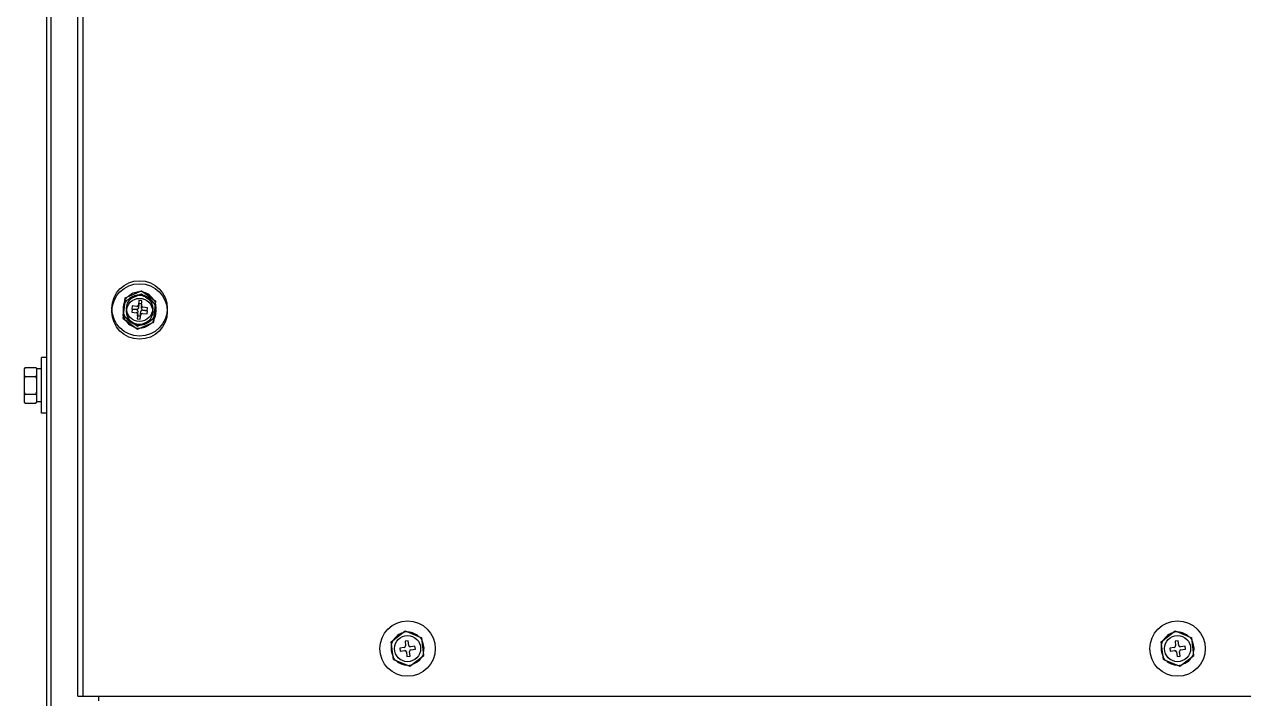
# Model space of a CAD drawing. Extents: x 59521 to 184406, y -1257 to 56672.
# Drawn here: x 88674.1 to 89069.9, y 14191.8 to 14410.8 of the extents above; entities that cross this region are included whole.
import ezdxf

# ---------------------------------------------------------------- set-up
doc = ezdxf.new("R2010")
doc.units = 0
doc.header["$MEASUREMENT"] = 0
doc.layers.get('0').update_dxf_attribs({"linetype": 'CONTINUOUS'})
for name, color, linetype in [('2401-01144-S-M6-16HWM_0', 7, 'CONTINUOUS'), ('4215-19371_3_0', 7, 'CONTINUOUS'), ('4215-19391_1_0', 7, 'CONTINUOUS')]:
    doc.layers.add(name, color=color, linetype=linetype)

# ---------------------------------------------------------------- blocks, each defined once
blk = doc.blocks.new('A$C5A9F4CD4')
at = {"layer": '2401-01144-S-M6-16HWM_0', "color": 87, "linetype": 'Continuous'}
for p, q in [((33.05, 517.43), (38.34, 519.74)), ((33.05, 516.43), (38.34, 518.74)), ((38.34, 519.74), (42.99, 516.31)), ((38.34, 518.74), (42.99, 515.31)), ((32.41, 511.69), (33.05, 517.43)), ((32.41, 510.69), (33.05, 516.43)), ((35.27, 514.78), (35.16, 513.78)), ((36.76, 514.61), (35.27, 514.78)), ((37.48, 516.54), (37.31, 515.05)), ((37.48, 515.54), (37.31, 514.05)), ((38.48, 516.43), (37.48, 516.54)), ((38.48, 515.43), (37.48, 515.54)), ((38.31, 514.94), (38.48, 516.43)), ((38.31, 513.94), (38.48, 515.43)), ((42.35, 510.57), (42.99, 516.31)), ((42.35, 509.57), (42.99, 515.31)), ((32.41, 511.69), (37.06, 508.26)), ((32.41, 510.69), (37.06, 507.26)), ((35.16, 513.78), (36.65, 513.61)), ((35.27, 513.78), (35.16, 512.78)), ((35.16, 512.78), (36.65, 512.61)), ((36.76, 513.61), (35.27, 513.78)), ((37.09, 513.06), (36.92, 511.57)), ((37.09, 512.06), (36.92, 510.57)), ((36.92, 511.57), (37.92, 511.46)), ((37.92, 511.46), (38.09, 512.95)), ((37.92, 510.46), (38.09, 511.95)), ((38.64, 513.39), (40.13, 513.22)), ((38.64, 512.39), (40.13, 512.22)), ((40.24, 514.22), (38.75, 514.39)), ((40.24, 513.22), (38.75, 513.39)), ((40.13, 513.22), (40.24, 514.22)), ((40.13, 512.22), (40.24, 513.22)), ((36.92, 510.57), (37.92, 510.46)), ((37.06, 508.26), (42.35, 510.57)), ((37.06, 507.26), (42.35, 509.57)), ((7.5, 498), (5.9, 498)), ((5.9, 480), (5.9, 498)), ((7.5, 498), (5.9, 498)), ((5.9, 480), (5.9, 498)), ((0.6, 494.77), (0.3, 494.47)), ((0.6, 494.77), (0.3, 494.47)), ((0.3, 483.53), (0.3, 494.47)), ((0.3, 483.53), (0.3, 494.47)), ((0.6, 494.77), (4, 494.77)), ((0.6, 494.77), (4, 494.77)), ((0.6, 491.89), (4, 491.89)), ((0.6, 491.89), (4, 491.89)), ((4.3, 494.47), (4, 494.77)), ((4.3, 494.47), (4, 494.77)), ((4.3, 483.53), (4.3, 494.47)), ((4.3, 483.53), (4.3, 494.47)), ((5.9, 494.35), (4.3, 494.35)), ((5.9, 494.35), (4.3, 494.35)), ((0.6, 483.23), (0.3, 483.53)), ((0.6, 483.23), (0.3, 483.53)), ((0.6, 486.11), (4, 486.11)), ((0.6, 486.11), (4, 486.11)), ((0.6, 483.23), (4, 483.23)), ((0.6, 483.23), (4, 483.23)), ((4.3, 483.53), (4, 483.23)), ((4.3, 483.53), (4, 483.23)), ((5.9, 483.65), (4.3, 483.65)), ((5.9, 483.65), (4.3, 483.65)), ((7.5, 480), (5.9, 480)), ((7.5, 480), (5.9, 480)), ((119.38, 405.74), (123.97, 409.23)), ((119.38, 405.74), (123.97, 409.23)), ((123.97, 409.23), (129.3, 406.99)), ((123.97, 409.23), (129.3, 406.99)), ((369.38, 405.74), (373.97, 409.23)), ((369.38, 405.74), (373.97, 409.23)), ((373.97, 409.23), (379.3, 406.99)), ((373.97, 409.23), (379.3, 406.99)), ((120.1, 400.01), (119.38, 405.74)), ((120.1, 400.01), (119.38, 405.74)), ((123.65, 403.87), (122.16, 403.68)), ((123.65, 403.87), (122.16, 403.68)), ((124.88, 406.04), (123.89, 405.92)), ((124.88, 406.04), (123.89, 405.92)), ((123.89, 405.92), (124.08, 404.43)), ((123.89, 405.92), (124.08, 404.43)), ((125.07, 404.55), (124.88, 406.04)), ((125.07, 404.55), (124.88, 406.04)), ((127.12, 404.31), (125.63, 404.12)), ((127.12, 404.31), (125.63, 404.12)), ((127.24, 403.32), (127.12, 404.31)), ((127.24, 403.32), (127.12, 404.31)), ((130.02, 401.26), (129.3, 406.99)), ((130.02, 401.26), (129.3, 406.99)), ((370.1, 400.01), (369.38, 405.74)), ((370.1, 400.01), (369.38, 405.74)), ((373.65, 403.87), (372.16, 403.68)), ((373.65, 403.87), (372.16, 403.68)), ((374.88, 406.04), (373.89, 405.92)), ((374.88, 406.04), (373.89, 405.92)), ((373.89, 405.92), (374.08, 404.43)), ((373.89, 405.92), (374.08, 404.43)), ((375.07, 404.55), (374.88, 406.04)), ((375.07, 404.55), (374.88, 406.04)), ((377.12, 404.31), (375.63, 404.12)), ((377.12, 404.31), (375.63, 404.12)), ((377.24, 403.32), (377.12, 404.31)), ((377.24, 403.32), (377.12, 404.31)), ((380.02, 401.26), (379.3, 406.99)), ((380.02, 401.26), (379.3, 406.99)), ((120.1, 400.01), (125.43, 397.77)), ((120.1, 400.01), (125.43, 397.77)), ((122.16, 403.68), (122.28, 402.69)), ((122.16, 403.68), (122.28, 402.69)), ((122.28, 402.69), (123.77, 402.88)), ((122.28, 402.69), (123.77, 402.88)), ((124.33, 402.45), (124.52, 400.96)), ((124.33, 402.45), (124.52, 400.96)), ((124.52, 400.96), (125.51, 401.08)), ((124.52, 400.96), (125.51, 401.08)), ((125.51, 401.08), (125.32, 402.57)), ((125.51, 401.08), (125.32, 402.57)), ((125.43, 397.77), (130.02, 401.26)), ((125.43, 397.77), (130.02, 401.26)), ((125.75, 403.13), (127.24, 403.32)), ((125.75, 403.13), (127.24, 403.32)), ((370.1, 400.01), (375.43, 397.77)), ((370.1, 400.01), (375.43, 397.77)), ((372.16, 403.68), (372.28, 402.69)), ((372.16, 403.68), (372.28, 402.69)), ((372.28, 402.69), (373.77, 402.88)), ((372.28, 402.69), (373.77, 402.88)), ((374.33, 402.45), (374.52, 400.96)), ((374.33, 402.45), (374.52, 400.96)), ((374.52, 400.96), (375.51, 401.08)), ((374.52, 400.96), (375.51, 401.08)), ((375.51, 401.08), (375.32, 402.57)), ((375.51, 401.08), (375.32, 402.57)), ((375.43, 397.77), (380.02, 401.26)), ((375.43, 397.77), (380.02, 401.26)), ((375.75, 403.13), (377.24, 403.32)), ((375.75, 403.13), (377.24, 403.32))]:
    blk.add_line(p, q, dxfattribs=at)
for centre, radius in [((37.7, 514), 9), ((37.7, 513), 9), ((37.7, 514), 4.25), ((37.7, 513), 4.25), ((124.7, 403.5), 9), ((124.7, 403.5), 9), ((374.7, 403.5), 9), ((374.7, 403.5), 9), ((124.7, 403.5), 4.25), ((124.7, 403.5), 4.25), ((374.7, 403.5), 4.25), ((374.7, 403.5), 4.25)]:
    blk.add_circle(centre, radius, dxfattribs=at)
for centre, radius, start, end in [((37.7, 514), 5.35, 92.7492, 134.4285), ((37.7, 514), 5.47, 77.5964, 89.5813), ((37.7, 514), 5.35, 32.7492, 74.4285), ((37.7, 514), 5.35, 152.7492, 194.4285), ((37.7, 513), 5.35, 152.7492, 194.4285), ((37.7, 514), 5.47, 137.5964, 149.5813), ((37.7, 513), 5.47, 137.5964, 149.5813), ((37.7, 513), 5.35, 92.7492, 134.4285), ((36.82, 515.11), 0.5, 263.5888, 353.5888), ((37.7, 513), 5.47, 77.5964, 89.5813), ((38.81, 514.88), 0.5, 173.5888, 263.5888), ((37.7, 513), 5.35, 32.7492, 74.4285), ((37.7, 514), 5.47, 17.5964, 29.5813), ((37.7, 513), 5.47, 17.5964, 29.5813), ((37.7, 514), 5.35, 332.7492, 14.4285), ((37.7, 514), 5.47, 197.5964, 209.5813), ((37.7, 513), 5.47, 197.5964, 209.5813), ((37.7, 514), 5.35, 212.7492, 254.4285), ((36.59, 513.12), 0.5, 353.5888, 83.5888), ((36.59, 512.12), 0.5, 353.5888, 83.5888), ((36.82, 514.11), 0.5, 263.5888, 353.5888), ((38.58, 512.89), 0.5, 83.5888, 173.5888), ((38.58, 511.89), 0.5, 83.5888, 173.5888), ((38.81, 513.88), 0.5, 173.5888, 263.5888), ((37.7, 514), 5.47, 317.5964, 329.5813), ((37.7, 513), 5.35, 332.7492, 14.4285), ((37.7, 513), 5.35, 212.7492, 254.4285), ((37.7, 514), 5.47, 257.5964, 269.5813), ((37.7, 513), 5.47, 257.5964, 269.5813), ((37.7, 514), 5.35, 272.7492, 314.4285), ((37.7, 513), 5.35, 272.7492, 314.4285), ((37.7, 513), 5.47, 317.5964, 329.5813), ((1.54, 492.2), 3.56, 39.1364, 39.5012), ((1.54, 492.2), 3.56, 39.1364, 39.5012), ((3.06, 485.8), 3.56, 219.1364, 219.5013), ((3.06, 485.8), 3.56, 219.1364, 219.5013), ((124.7, 403.5), 5.35, 106.3787, 148.0581), ((124.7, 403.5), 5.35, 106.3787, 148.0581), ((124.7, 403.5), 5.47, 91.226, 103.2109), ((124.7, 403.5), 5.47, 91.226, 103.2109), ((124.7, 403.5), 5.35, 46.3787, 88.0581), ((124.7, 403.5), 5.35, 46.3787, 88.0581), ((374.7, 403.5), 5.35, 106.3787, 148.0581), ((374.7, 403.5), 5.35, 106.3787, 148.0581), ((374.7, 403.5), 5.47, 91.226, 103.2109), ((374.7, 403.5), 5.47, 91.226, 103.2109), ((374.7, 403.5), 5.35, 46.3787, 88.0581), ((374.7, 403.5), 5.35, 46.3787, 88.0581), ((124.7, 403.5), 5.35, 166.3787, 208.0581), ((124.7, 403.5), 5.35, 166.3787, 208.0581), ((124.7, 403.5), 5.47, 151.226, 163.2109), ((124.7, 403.5), 5.47, 151.226, 163.2109), ((123.58, 404.37), 0.5, 277.2184, 7.2184), ((123.58, 404.37), 0.5, 277.2184, 7.2184), ((125.57, 404.62), 0.5, 187.2184, 277.2184), ((125.57, 404.62), 0.5, 187.2184, 277.2184), ((124.7, 403.5), 5.47, 31.226, 43.2109), ((124.7, 403.5), 5.47, 31.226, 43.2109), ((124.7, 403.5), 5.35, 346.3787, 28.0581), ((124.7, 403.5), 5.35, 346.3787, 28.0581), ((374.7, 403.5), 5.35, 166.3787, 208.0581), ((374.7, 403.5), 5.35, 166.3787, 208.0581), ((374.7, 403.5), 5.47, 151.226, 163.2109), ((374.7, 403.5), 5.47, 151.226, 163.2109), ((373.58, 404.37), 0.5, 277.2184, 7.2184), ((373.58, 404.37), 0.5, 277.2184, 7.2184), ((375.57, 404.62), 0.5, 187.2184, 277.2184), ((375.57, 404.62), 0.5, 187.2184, 277.2184), ((374.7, 403.5), 5.47, 31.226, 43.2109), ((374.7, 403.5), 5.47, 31.226, 43.2109), ((374.7, 403.5), 5.35, 346.3787, 28.0581), ((374.7, 403.5), 5.35, 346.3787, 28.0581), ((124.7, 403.5), 5.47, 211.226, 223.2109), ((124.7, 403.5), 5.47, 211.226, 223.2109), ((123.83, 402.38), 0.5, 7.2184, 97.2184), ((123.83, 402.38), 0.5, 7.2184, 97.2184), ((125.82, 402.63), 0.5, 97.2184, 187.2184), ((125.82, 402.63), 0.5, 97.2184, 187.2184), ((124.7, 403.5), 5.35, 286.3787, 328.0581), ((124.7, 403.5), 5.35, 286.3787, 328.0581), ((124.7, 403.5), 5.47, 331.226, 343.2109), ((124.7, 403.5), 5.47, 331.226, 343.2109), ((374.7, 403.5), 5.47, 211.226, 223.2109), ((374.7, 403.5), 5.47, 211.226, 223.2109), ((373.83, 402.38), 0.5, 7.2184, 97.2184), ((373.83, 402.38), 0.5, 7.2184, 97.2184), ((375.82, 402.63), 0.5, 97.2184, 187.2184), ((375.82, 402.63), 0.5, 97.2184, 187.2184), ((374.7, 403.5), 5.35, 286.3787, 328.0581), ((374.7, 403.5), 5.35, 286.3787, 328.0581), ((374.7, 403.5), 5.47, 331.226, 343.2109), ((374.7, 403.5), 5.47, 331.226, 343.2109), ((124.7, 403.5), 5.35, 226.3787, 268.0581), ((124.7, 403.5), 5.35, 226.3787, 268.0581), ((124.7, 403.5), 5.47, 271.226, 283.2109), ((124.7, 403.5), 5.47, 271.226, 283.2109), ((374.7, 403.5), 5.35, 226.3787, 268.0581), ((374.7, 403.5), 5.35, 226.3787, 268.0581), ((374.7, 403.5), 5.47, 271.226, 283.2109), ((374.7, 403.5), 5.47, 271.226, 283.2109)]:
    blk.add_arc(centre, radius, start, end, dxfattribs=at)
for points in [[(0.3, 494.44), (0.39, 494.56), (0.49, 494.67), (0.6, 494.77)], [(0.3, 494.44), (0.39, 494.56), (0.49, 494.67), (0.6, 494.77)], [(0.6, 491.89), (0.49, 491.99), (0.39, 492.1), (0.3, 492.22)], [(0.6, 491.89), (0.49, 491.99), (0.39, 492.1), (0.3, 492.22)], [(0.3, 491.23), (0.39, 491.45), (0.49, 491.67), (0.6, 491.89)], [(0.3, 491.23), (0.39, 491.45), (0.49, 491.67), (0.6, 491.89)], [(4.29, 494.46), (4.2, 494.57), (4.1, 494.67), (4, 494.77)], [(4.29, 494.46), (4.2, 494.57), (4.1, 494.67), (4, 494.77)], [(4, 491.89), (4.11, 491.99), (4.21, 492.1), (4.3, 492.22)], [(4, 491.89), (4.11, 491.99), (4.21, 492.1), (4.3, 492.22)], [(4.3, 491.23), (4.21, 491.45), (4.11, 491.67), (4, 491.89)], [(4.3, 491.23), (4.21, 491.45), (4.11, 491.67), (4, 491.89)], [(0.6, 486.11), (0.49, 486.33), (0.39, 486.55), (0.3, 486.77)], [(0.6, 486.11), (0.49, 486.33), (0.39, 486.55), (0.3, 486.77)], [(0.3, 485.78), (0.39, 485.9), (0.49, 486.01), (0.6, 486.11)], [(0.3, 485.78), (0.39, 485.9), (0.49, 486.01), (0.6, 486.11)], [(0.6, 483.23), (0.5, 483.33), (0.4, 483.43), (0.31, 483.54)], [(0.6, 483.23), (0.5, 483.33), (0.4, 483.43), (0.31, 483.54)], [(4, 486.11), (4.11, 486.33), (4.21, 486.55), (4.3, 486.77)], [(4, 486.11), (4.11, 486.33), (4.21, 486.55), (4.3, 486.77)], [(4.3, 485.78), (4.21, 485.9), (4.11, 486.01), (4, 486.11)], [(4.3, 485.78), (4.21, 485.9), (4.11, 486.01), (4, 486.11)], [(4, 483.23), (4.11, 483.33), (4.21, 483.44), (4.3, 483.56)], [(4, 483.23), (4.11, 483.33), (4.21, 483.44), (4.3, 483.56)]]:
    blk.add_open_spline(points, degree=3, dxfattribs=at)
at = {"layer": '4215-19371_3_0', "color": 87, "linetype": 'Continuous'}
for p, q in [((7.5, 1096.5), (7.5, 101)), ((7.5, 1096.5), (7.5, 101)), ((8.9, 1096.5), (8.9, 101)), ((8.9, 1096.5), (8.9, 101))]:
    blk.add_line(p, q, dxfattribs=at)
at = {"layer": '4215-19391_1_0', "color": 87, "linetype": 'Continuous'}
for p, q in [((17.7, 388), (17.7, 1183.5)), ((19.4, 388), (19.4, 1183.5)), ((17.7, 388), (17.7, 1171)), ((19.4, 388), (19.4, 1171)), ((17.7, 388), (731.7, 388)), ((17.7, 388), (24.4, 388)), ((24.4, 388), (24.4, 386.5)), ((24.4, 388), (725, 388)), ((24.4, 388), (24.4, 386.5))]:
    blk.add_line(p, q, dxfattribs=at)

msp = doc.modelspace()

# ---------------------------------------------------------------- block references
at = {"color": 3}
msp.add_blockref('A$C5A9F4CD4', (88673.783, 13804.528), dxfattribs=at)

doc.saveas('drawing.dxf')
